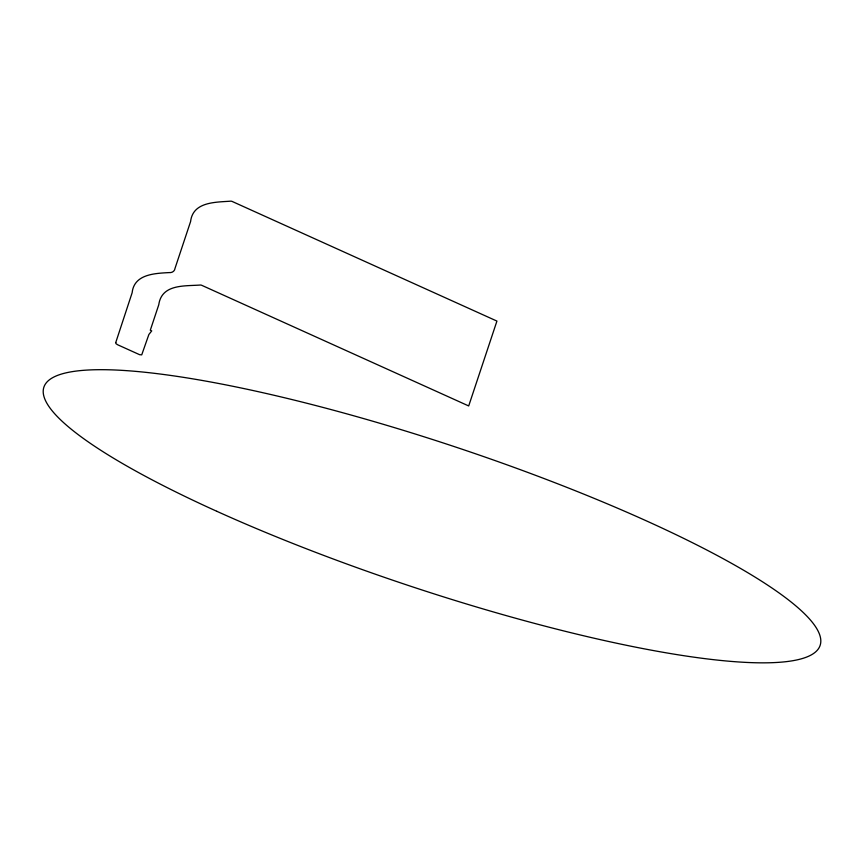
<?xml version="1.0" encoding="UTF-8"?>
<svg xmlns="http://www.w3.org/2000/svg" width="864" height="864" viewBox="0 0 864 864"><rect width="100%" height="100%" fill="white"/><g stroke="black" fill="none" stroke-linecap="round" stroke-linejoin="round"><path stroke-width="1.3" d="M115.744 342.565L116.068 343.742L117.817 344.844L139.622 354.694L141.728 354.856L148.878 334.487L151.729 330.901L150.293 330.253L158.76 304.787C161.665 283.824 184.594 286.232 200.394 285.023A7.711 6.556 -88.7 0 1 201.528 285.217L468.698 405.95L496.93 321.084L231.919 201.344A7.279 6.188 -88.7 0 0 230.785 201.161C215.579 202.306 192.899 201.582 190.588 221.562L175.057 268.229C174.701 271.372 171.968 272.927 169.031 272.592C154.602 273.391 134.082 274.18 132.138 292.745L115.744 342.565M216.81 511.294A409.039 73.138 18.4 0 0 820.044 645.624A409.039 73.138 18.4 0 0 259.146 391.878A409.039 73.138 18.4 0 0 216.81 511.294"/></g></svg>
